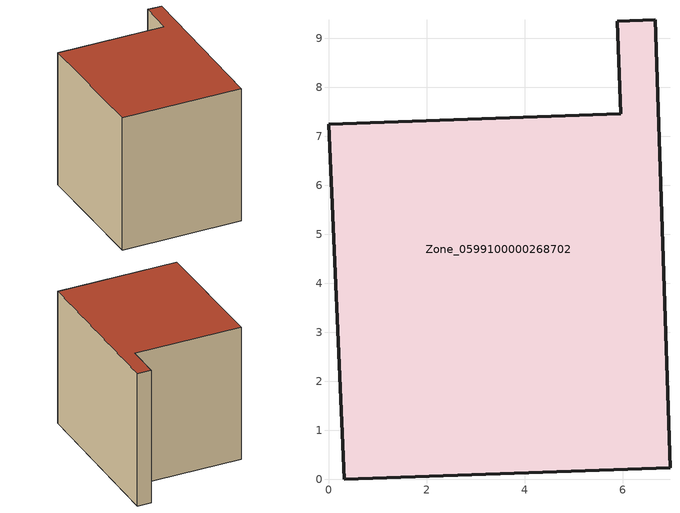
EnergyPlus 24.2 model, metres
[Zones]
Zone_0599100000268702
 floor ground (C_G): 6.67,9.38 6.97,0.24 0.32,0 0,7.25 5.96,7.46 5.89,9.35 z0
 wall outside (C_F): 0.32,0 6.97,0.24 6.67,9.38 5.89,9.35 5.96,7.46 0,7.25 0.32,0 z0:7.7
 roof outside (C_R): 6.97,0.24 6.67,9.38 5.89,9.35 5.96,7.46 0,7.25 0.32,0 z7.7
[BUILDING]
Pand.0599100000268702: North Axis=0; Terrain=City; Loads Convergence Tolerance Value=0.04; Temperature Convergence Tolerance Value=0.4; Solar Distribution=FullExterior; Maximum Number of Warmup Days=25; Minimum Number of Warmup Days=1
[Site:Location]
Rotterdam.The.Hague.AP_ZH_NLD Design_Conditions: Latitude=51.96; Longitude=4.45; Time Zone=1; Elevation=-4.5
[SITE:GROUNDTEMPERATURE:BUILDINGSURFACE]
18, 18, 18, 18, 18, 18, 18, 18, 18, 18, 18, 18
[MATERIAL] Thermal Absorptance=0.9; Solar Absorptance=0.7; Visible Absorptance=0.7
Name | Roughness | Thickness | Conductivity | Density | Specific Heat
G.TI.1946 | MediumSmooth | 0.15 | 1 | 540 | 1210
F.TI.1946 | Rough | 0.3 | 0.857143 | 1920 | 840
R.TI.1946 | MediumRough | 0.2 | 0.1 | 1500 | 1000
[CONSTRUCTION]
C_G: G.TI.1946
C_F: F.TI.1946
C_R: R.TI.1946
[ZONE]
Zone_0599100000268702: Type=1; Multiplier=1; Ceiling Height=Autocalculate; Volume=Autocalculate; Floor Area=autocalculate; Part of Total Floor Area=Yes
[ZONEINFILTRATION:DESIGNFLOWRATE]
Infil_Zone_0599100000268702: Zone or ZoneList or Space or SpaceList=Zone_0599100000268702; Schedule=AlwaysOn; Design Flow Rate Calculation Method=Flow/Area; Flow Rate per Floor Area=0.003; Constant Term Coefficient=1; Temperature Term Coefficient=0; Velocity Term Coefficient=0; Velocity Squared Term Coefficient=0
[HVACTEMPLATE:ZONE:IDEALLOADSAIRSYSTEM]
Zone_0599100000268702: Maximum Heating Supply Air Temperature=50; Minimum Cooling Supply Air Temperature=13; Maximum Heating Supply Air Humidity Ratio=0.0156; Minimum Cooling Supply Air Humidity Ratio=0.0077; Heating Limit=NoLimit; Cooling Limit=NoLimit; Dehumidification Control Type=ConstantSensibleHeatRatio; Cooling Sensible Heat Ratio=0.7; Dehumidification Setpoint=60; Humidification Control Type=None; Humidification Setpoint=30; Outdoor Air Method=None; Outdoor Air Flow Rate per Person=0.00944; Outdoor Air Flow Rate per Zone Floor Area=0; Outdoor Air Flow Rate per Zone=0; Demand Controlled Ventilation Type=None; Outdoor Air Economizer Type=NoEconomizer; Heat Recovery Type=None; Sensible Heat Recovery Effectiveness=0.7; Latent Heat Recovery Effectiveness=0.65
[ZONECONTROL:THERMOSTAT]
ThermostatControl_Zone_0599100000268702: Zone or ZoneList=Zone_0599100000268702; Control Type Schedule=DualSetpointControlType; Control 1=Thermostat_Zone_0599100000268702; Temperature Difference Between Cutout And Setpoint=0
[THERMOSTATSETPOINT:DUALSETPOINT]
Thermostat_Zone_0599100000268702: Heating Setpoint Temperature Schedule=HeatingSetpoint_Zone_0599100000268702; Cooling Setpoint Temperature Schedule=CoolingSetpoint_Zone_0599100000268702
[SCHEDULE:COMPACT]
HeatingSetpoint_Zone_0599100000268702: Through: 12/31, For: AllDays, Until: 24:00, 21
CoolingSetpoint_Zone_0599100000268702: Through: 12/31, For: AllDays, Until: 24:00, 24
DualSetpointControlType: Through: 12/31, For: AllDays, Until: 24:00, 4
AlwaysOn: Through: 12/31, For: AllDays, Until: 24:00, 1
